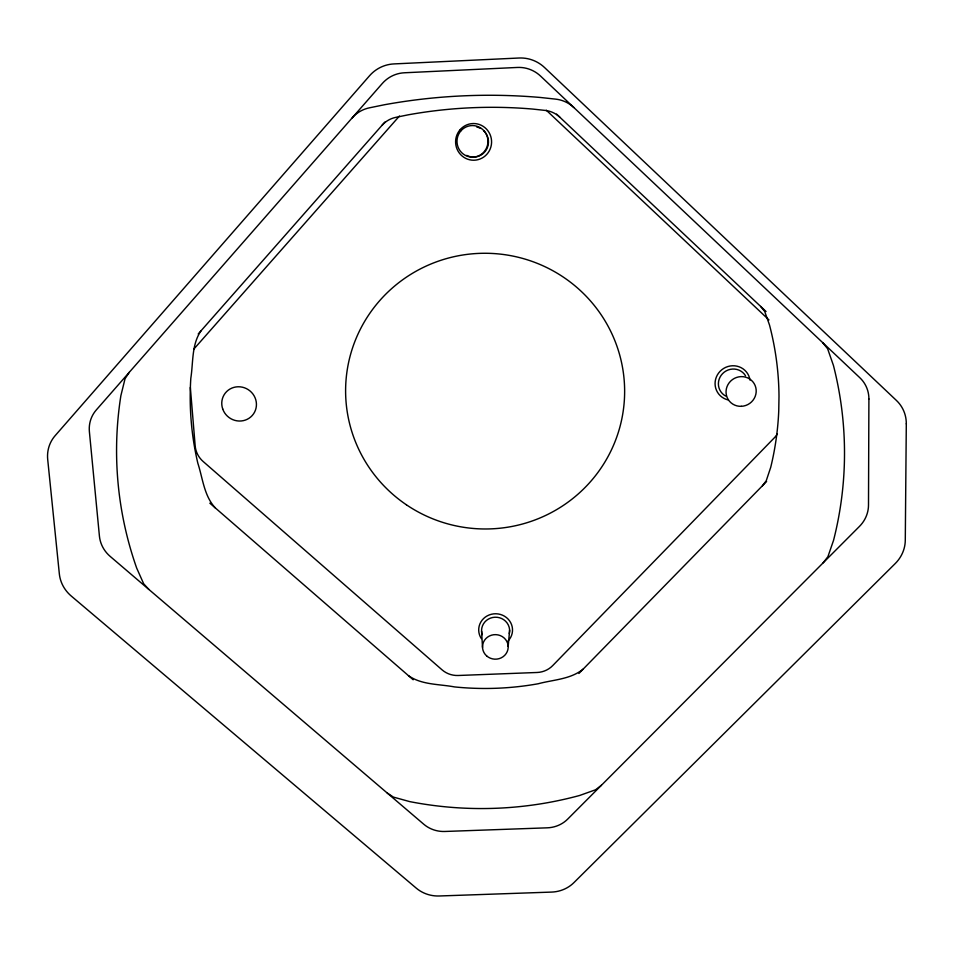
<?xml version="1.0" encoding="UTF-8"?>
<svg xmlns="http://www.w3.org/2000/svg" width="954" height="954" viewBox="0 0 954 954"><rect width="100%" height="100%" fill="white"/><g stroke="black" fill="none" stroke-linecap="round" stroke-linejoin="round"><path stroke-width="1.43" d="M508.184 646.442L509.627 630.129M129.291 372.287L125.046 378.714L120.884 395.636A367.29 359.718 3.7 0 0 136.684 568.095L143.672 583.765L148.896 589.465M201.103 330.716C191.515 344.346 193.304 362.437 190.824 378.225A297.076 293.093 3.6 0 0 197.836 463.227C202.761 478.276 204.073 496.056 215.401 508.005M762.425 485.765L766.253 480.709L770.713 467.341A297.052 293.045 5 0 0 778.75 410.769L779.001 396.399A297.052 293.045 5 0 0 769.473 324.909L764.679 311.398L760.672 306.449M823.123 562.848L827.905 556.683L833.546 540.346A367.254 359.658 4.9 0 0 833.426 365.406L827.619 348.735L822.682 342.629M198.205 333.995L384.867 122.088M193.972 348.949L399.464 116.006M578.899 673.464L766.599 481.496M583.228 669.04C570.754 679.367 553.248 679.701 538.187 683.756A297.159 293.272 4.4 0 1 454.533 686.916C439.198 684.03 421.751 684.996 408.503 675.694M601.437 785.249L595.582 789.781L579.662 795.469A367.421 359.98 4.4 0 1 409.731 801.61L393.43 797.103L387.217 793.012M209.832 503.163L413.189 679.761M546.284 110.211L768.96 319.912M556.576 114.134L766.062 311.529M190.347 387.467L195.176 445.876A23.254 22.336 32.6 0 0 203.19 461.533L442.048 669.839A22.467 21.453 4.9 0 0 458.182 675.492L537.042 672.487A22.502 21.489 -1.3 0 0 552.676 665.63L774.219 437.91A23.504 22.646 -29.8 0 0 777.26 434.07M481.579 631.214L482.521 647.42M381.97 125.391A26.092 25.519 76.7 0 1 395.779 117.366L407.954 114.874A456.262 441.022 2.2 0 1 532.833 109.078L545.235 110.425A26.163 25.615 -79.1 0 1 559.783 117.151M573.867 107.552A32.639 31.923 -77.9 0 0 555.729 99.144L540.25 97.463A561.584 536.434 2.4 0 0 384.557 104.725L369.377 107.838A32.543 31.756 73.8 0 0 352.205 117.855M728.307 399.964A17.709 17.148 -32.6 0 1 715.19 381.528A17.709 17.148 -32.6 0 1 732.41 365.764A17.709 17.148 -32.6 0 1 749.999 380.097M481.365 638.643A16.91 16.194 1.9 0 1 485.312 617.083A16.91 16.194 1.9 0 1 508.088 619.063A16.91 16.194 1.9 0 1 508.053 640.969M482.223 634.672A14.036 13.439 1.9 0 1 494.995 617.214A14.036 13.439 1.9 0 1 509.293 633.623M725.851 396.148A14.704 14.227 -32.6 0 1 722.524 373.682A14.704 14.227 -32.6 0 1 745.491 375.709M483.618 130.638A15.228 14.93 88.7 0 1 466.697 155.395M476.75 127.001A15.228 14.93 88.7 0 1 480.422 128.361M868.903 399.01L868.498 505.095A30.969 29.407 -26.6 0 1 859.447 526.417L567.69 819.104A29.3 27.427 -0.8 0 1 547.346 827.822L444.791 831.471A29.24 27.356 4.9 0 1 423.791 824.256L110.163 556.385A30.54 28.882 29.9 0 1 99.419 536.1L89.39 431.673A31.088 29.55 36.7 0 1 96.271 409.981L382.304 83.487A32.794 31.935 79.9 0 1 404.413 72.778L517.438 67.448A32.853 32.042 -84 0 1 540.536 76.058L859.852 377.748A31.518 30.099 -33.9 0 1 868.903 399.01M906.3 423.838L905.286 540.214A34.117 32.197 -25.8 0 1 895.222 563.564L573.903 882.641A32.114 29.801 -0.6 0 1 551.603 892.085L439.245 895.985A32.042 29.717 4.9 0 1 416.23 888.126L71.264 596.047A33.605 31.565 29.2 0 1 59.339 573.867L47.7 459.47A34.261 32.376 35.8 0 1 55.141 435.68L369.508 75.795A36.3 35.31 79 0 1 393.954 63.918L519 58.015A36.371 35.441 -83.9 0 1 544.555 67.543L896.426 400.453A34.773 33.044 -32.9 0 1 906.3 423.838M222.723 409.004A17.542 16.933 35.3 0 0 252.238 415.515A17.542 16.933 35.3 0 0 242.34 387.181A17.542 16.933 35.3 0 0 222.723 409.004M460.293 129.505A18.353 17.995 88.7 0 0 469.75 159.807A18.353 17.995 88.7 0 0 490.738 136.327A18.353 17.995 88.7 0 0 460.293 129.505M486.659 655.923A12.843 12.271 1.9 0 0 507.886 649.626A12.843 12.271 1.9 0 0 491.513 635.185A12.843 12.271 1.9 0 0 486.659 655.923M406.44 504.821A139.522 137.841 4.3 0 0 624.238 401.789A139.522 137.841 4.3 0 0 424.697 266.762A139.522 137.841 4.3 0 0 406.44 504.821M741.294 406.321A15.228 14.715 -32.1 0 0 754.113 383.52A15.228 14.715 -32.1 0 0 727.985 384.581A15.228 14.715 -32.1 0 0 741.294 406.321M461.032 130.71A15.789 15.479 88.5 0 0 469.165 156.778A15.789 15.479 88.5 0 0 487.232 136.577A15.789 15.479 88.5 0 0 461.032 130.71"/></g></svg>
